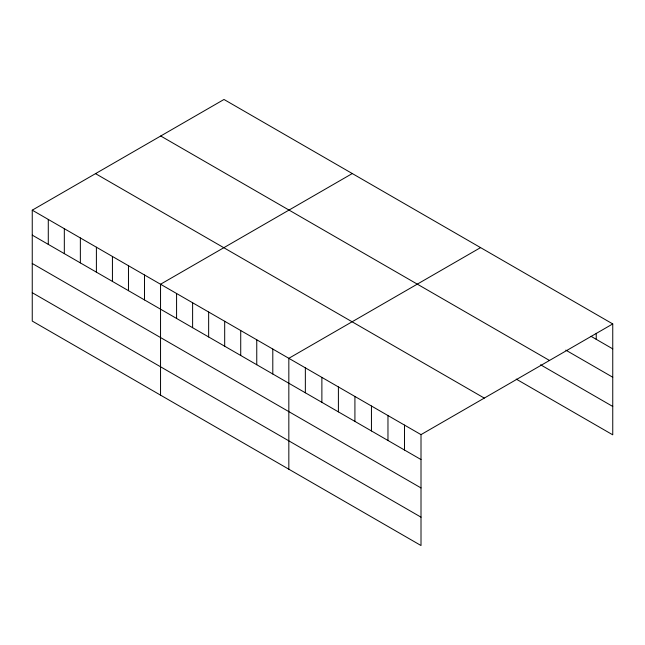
<?xml version="1.0" encoding="UTF-8"?>
<svg xmlns="http://www.w3.org/2000/svg" width="645" height="645" viewBox="0 0 645 645"><rect width="100%" height="100%" fill="white"/><g stroke="black" fill="none" stroke-linecap="round" stroke-linejoin="round"><path stroke-width="0.97" d="M32.25 210.173L421.008 434.625L421.008 545.525L32.25 321.073L32.25 210.173L223.992 99.475L612.75 323.927L612.75 434.827L516.226 379.099M352.283 173.545L160.541 284.243L160.541 395.143M480.573 247.607L288.831 358.314L288.831 469.213M421.008 434.625L612.75 323.927M591.014 336.311L612.75 348.864M565.794 350.122L612.75 377.228M160.718 136.006L549.476 360.45M540.575 364.788L612.75 406.455M95.525 173.642L484.282 398.094M32.25 235.119L421.008 459.562M32.25 263.483L421.008 487.934M32.25 292.709L421.008 517.161M596.23 333.336L596.23 339.326M404.488 425.087L404.488 450.025M387.968 415.541L387.968 440.487M371.447 406.003L371.447 430.949M354.919 396.465L354.919 421.411M338.399 386.927L338.399 411.873M321.879 377.389L321.879 402.327M305.351 367.852L305.351 392.789M272.795 349.05L272.795 373.995M256.758 339.794L256.758 364.731M240.722 330.538L240.722 355.476M224.686 321.275L224.686 346.22M208.649 312.019L208.649 336.956M192.613 302.763L192.613 327.7M176.577 293.499L176.577 318.445M144.504 274.988L144.504 299.925M128.468 265.724L128.468 290.669M112.432 256.468L112.432 281.405M96.395 247.204L96.395 272.15M80.359 237.949L80.359 262.894M64.323 228.693L64.323 253.63M48.286 219.429L48.286 244.374"/></g></svg>
